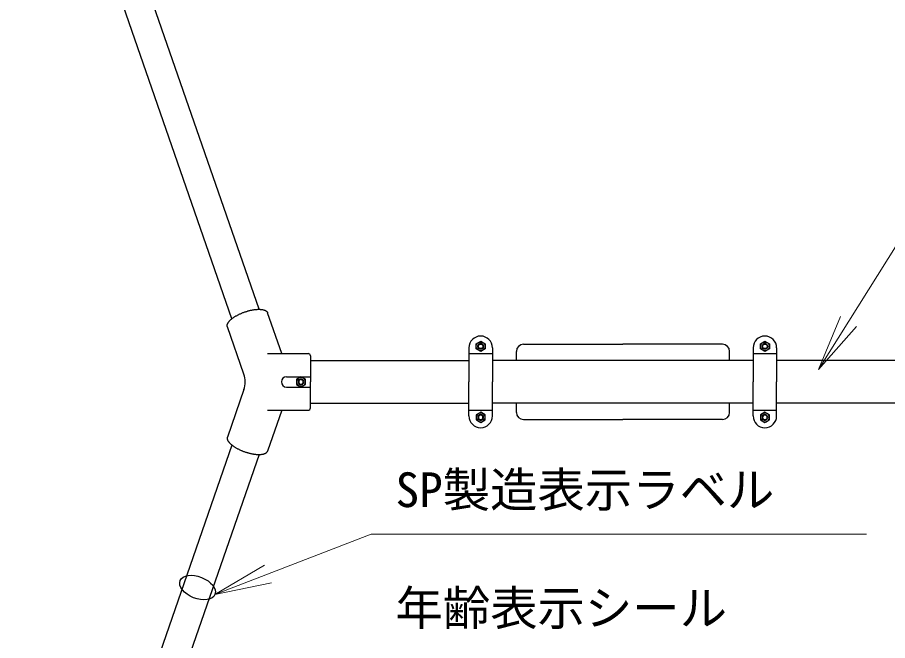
# Model space of a CAD drawing. Units: millimetres at full size, sheet at 1:40; details may follow other scales. Extents: x 600 to 16200, y 600 to 11280.
# Drawn here: x 1941 to 3778, y 8338 to 9654 of the extents above; entities that cross this region are included whole.
import ezdxf
from ezdxf.enums import TextEntityAlignment as Align

# ---------------------------------------------------------------- set-up
doc = ezdxf.new("R2010")
doc.units = ezdxf.units.MM
doc.header["$LTSCALE"] = 40
doc.layers.add('D-STR-HTXT\u3000旗上げ', color=7, linetype='Continuous', lineweight=13)
doc.layers.add('D-STR\u3000構造物外形線', color=1, linetype='Continuous', lineweight=25)
doc.styles.add('ＭＳ ゴシック', font='')
doc.styles.get('ＭＳ ゴシック').set_extended_font_data('MS Gothic')

# ---------------------------------------------------------------- blocks, each defined once
blk = doc.blocks.new('open_arrow')
at = {"color": 0, "linetype": 'Continuous', "lineweight": -2}
blk.add_lwpolyline([(7.5, 1.25), (0, 0), (7.5, -1.25)], dxfattribs=at)

msp = doc.modelspace()

# ---------------------------------------------------------------- linework, layer by layer
at = {"layer": 'D-STR-HTXT\u3000旗上げ'}
for points in [[(3631.8, 8910.15), (4073.43, 9613.24), (4089.43, 9613.24), (5241.72, 9613.24), (4665.57, 9613.24)], [(2357.78, 8435.14), (2687.47, 8562.16), (2703.47, 8562.16), (3733.42, 8562.16), (3218.44, 8562.16)]]:
    msp.add_lwpolyline(points, dxfattribs=at)
at = {"layer": 'D-STR\u3000構造物外形線'}
for p, q in [((2450.88, 9037.37), (1997.9, 10343.96)), ((2393.72, 9017.56), (1940.74, 10324.14)), ((2498.85, 8944.05), (2469.04, 9030.04)), ((2418.71, 8900.43), (2384, 9000.55)), ((2909.29, 8964.53), (2918.82, 8970)), ((2909.59, 8961.53), (2912.07, 8965.8)), ((2912.07, 8965.8), (2916.34, 8968.28)), ((2916.34, 8968.28), (2921.29, 8968.28)), ((2918.82, 8970), (2928.27, 8964.53)), ((2921.29, 8968.28), (2925.49, 8965.8)), ((2925.49, 8965.8), (2927.97, 8961.53)), ((3509.29, 8964.53), (3518.82, 8970)), ((3509.59, 8961.53), (3512.07, 8965.8)), ((3512.07, 8965.8), (3516.34, 8968.28)), ((3516.34, 8968.28), (3521.29, 8968.28)), ((3518.82, 8970), (3528.27, 8964.53)), ((3521.29, 8968.28), (3525.49, 8965.8)), ((3525.49, 8965.8), (3527.97, 8961.53)), ((2894.07, 8956.05), (2894.07, 8884.05)), ((2909.29, 8953.58), (2909.29, 8964.53)), ((2918.82, 8948.1), (2909.29, 8953.58)), ((2909.59, 8956.58), (2909.59, 8961.53)), ((2912.07, 8952.38), (2909.59, 8956.58)), ((2916.34, 8949.9), (2912.07, 8952.38)), ((2912.82, 8959.05), (2913.04, 8960.63)), ((2913.04, 8957.48), (2912.82, 8959.05)), ((2913.04, 8960.63), (2913.64, 8962.05)), ((2913.64, 8956.05), (2913.04, 8957.48)), ((2913.64, 8962.05), (2914.54, 8963.33)), ((2914.54, 8954.85), (2913.64, 8956.05)), ((2914.09, 8959.05), (2914.32, 8960.55)), ((2914.32, 8957.63), (2914.09, 8959.05)), ((2914.32, 8960.55), (2914.99, 8961.83)), ((2914.99, 8956.28), (2914.32, 8957.63)), ((2914.54, 8963.33), (2915.82, 8964.23)), ((2915.82, 8953.88), (2914.54, 8954.85)), ((2914.99, 8961.83), (2916.04, 8962.88)), ((2916.04, 8955.23), (2914.99, 8956.28)), ((2915.82, 8964.23), (2917.24, 8964.83)), ((2917.24, 8953.28), (2915.82, 8953.88)), ((2916.04, 8962.88), (2917.32, 8963.55)), ((2917.32, 8954.55), (2916.04, 8955.23)), ((2921.29, 8949.9), (2916.34, 8949.9)), ((2917.24, 8964.83), (2918.82, 8965.05)), ((2918.82, 8953.05), (2917.24, 8953.28)), ((2917.32, 8963.55), (2918.82, 8963.78)), ((2918.82, 8954.33), (2917.32, 8954.55)), ((2918.82, 8965.05), (2920.39, 8964.83)), ((2918.82, 8963.78), (2920.24, 8963.55)), ((2920.24, 8954.55), (2918.82, 8954.33)), ((2928.27, 8953.58), (2918.82, 8948.1)), ((2920.39, 8953.28), (2918.82, 8953.05)), ((2920.24, 8963.55), (2921.59, 8962.88)), ((2921.59, 8955.23), (2920.24, 8954.55)), ((2920.39, 8964.83), (2921.82, 8964.23)), ((2921.82, 8953.88), (2920.39, 8953.28)), ((2925.49, 8952.38), (2921.29, 8949.9)), ((2921.59, 8962.88), (2922.64, 8961.83)), ((2922.64, 8956.28), (2921.59, 8955.23)), ((2921.82, 8964.23), (2923.02, 8963.33)), ((2923.02, 8954.85), (2921.82, 8953.88)), ((2922.64, 8961.83), (2923.32, 8960.55)), ((2923.32, 8957.63), (2922.64, 8956.28)), ((2923.02, 8963.33), (2923.99, 8962.05)), ((2923.99, 8956.05), (2923.02, 8954.85)), ((2923.32, 8960.55), (2923.54, 8959.05)), ((2923.54, 8959.05), (2923.32, 8957.63)), ((2923.99, 8962.05), (2924.59, 8960.63)), ((2924.59, 8957.48), (2923.99, 8956.05)), ((2924.59, 8960.63), (2924.82, 8959.05)), ((2924.82, 8959.05), (2924.59, 8957.48)), ((2927.97, 8956.58), (2925.49, 8952.38)), ((2927.97, 8961.53), (2927.97, 8956.58)), ((2928.27, 8964.53), (2928.27, 8953.58)), ((2943.57, 8956.05), (2943.57, 8884.05)), ((2994.25, 8929.05), (2994.25, 8948.55)), ((3009.25, 8963.55), (3219.25, 8963.55)), ((3429.25, 8963.55), (3219.25, 8963.55)), ((3444.25, 8929.05), (3444.25, 8948.55)), ((3494.07, 8956.05), (3494.07, 8884.05)), ((3509.29, 8953.58), (3509.29, 8964.53)), ((3518.82, 8948.1), (3509.29, 8953.58)), ((3509.59, 8956.58), (3509.59, 8961.53)), ((3512.07, 8952.38), (3509.59, 8956.58)), ((3516.34, 8949.9), (3512.07, 8952.38)), ((3512.82, 8959.05), (3513.04, 8960.63)), ((3513.04, 8957.48), (3512.82, 8959.05)), ((3513.04, 8960.63), (3513.64, 8962.05)), ((3513.64, 8956.05), (3513.04, 8957.48)), ((3513.64, 8962.05), (3514.54, 8963.33)), ((3514.54, 8954.85), (3513.64, 8956.05)), ((3514.09, 8959.05), (3514.32, 8960.55)), ((3514.32, 8957.63), (3514.09, 8959.05)), ((3514.32, 8960.55), (3514.99, 8961.83)), ((3514.99, 8956.28), (3514.32, 8957.63)), ((3514.54, 8963.33), (3515.82, 8964.23)), ((3515.82, 8953.88), (3514.54, 8954.85)), ((3514.99, 8961.83), (3516.04, 8962.88)), ((3516.04, 8955.23), (3514.99, 8956.28)), ((3515.82, 8964.23), (3517.24, 8964.83)), ((3517.24, 8953.28), (3515.82, 8953.88)), ((3516.04, 8962.88), (3517.32, 8963.55)), ((3517.32, 8954.55), (3516.04, 8955.23)), ((3521.29, 8949.9), (3516.34, 8949.9)), ((3517.24, 8964.83), (3518.82, 8965.05)), ((3518.82, 8953.05), (3517.24, 8953.28)), ((3517.32, 8963.55), (3518.82, 8963.78)), ((3518.82, 8954.33), (3517.32, 8954.55)), ((3518.82, 8965.05), (3520.39, 8964.83)), ((3518.82, 8963.78), (3520.24, 8963.55)), ((3520.24, 8954.55), (3518.82, 8954.33)), ((3528.27, 8953.58), (3518.82, 8948.1)), ((3520.39, 8953.28), (3518.82, 8953.05)), ((3520.24, 8963.55), (3521.59, 8962.88)), ((3521.59, 8955.23), (3520.24, 8954.55)), ((3520.39, 8964.83), (3521.82, 8964.23)), ((3521.82, 8953.88), (3520.39, 8953.28)), ((3525.49, 8952.38), (3521.29, 8949.9)), ((3521.59, 8962.88), (3522.64, 8961.83)), ((3522.64, 8956.28), (3521.59, 8955.23)), ((3521.82, 8964.23), (3523.02, 8963.33)), ((3523.02, 8954.85), (3521.82, 8953.88)), ((3522.64, 8961.83), (3523.32, 8960.55)), ((3523.32, 8957.63), (3522.64, 8956.28)), ((3523.02, 8963.33), (3523.99, 8962.05)), ((3523.99, 8956.05), (3523.02, 8954.85)), ((3523.32, 8960.55), (3523.54, 8959.05)), ((3523.54, 8959.05), (3523.32, 8957.63)), ((3523.99, 8962.05), (3524.59, 8960.63)), ((3524.59, 8957.48), (3523.99, 8956.05)), ((3524.59, 8960.63), (3524.82, 8959.05)), ((3524.82, 8959.05), (3524.59, 8957.48)), ((3527.97, 8956.58), (3525.49, 8952.38)), ((3527.97, 8961.53), (3527.97, 8956.58)), ((3528.27, 8964.53), (3528.27, 8953.58)), ((3543.57, 8956.05), (3543.57, 8884.05)), ((2468.77, 8944.05), (2555.07, 8944.05)), ((2559.32, 8939.05), (2559.32, 8884.05)), ((2559.32, 8929.05), (2894.07, 8929.05)), ((2894.07, 8944.05), (2943.57, 8944.05)), ((3494.07, 8929.05), (2943.57, 8929.05)), ((3494.07, 8944.05), (3543.57, 8944.05)), ((3819.32, 8929.05), (3543.57, 8929.05)), ((2509.07, 8895.05), (2559.32, 8895.05)), ((2539.32, 8895), (2529.79, 8889.53)), ((2536.84, 8893.2), (2532.57, 8890.73)), ((2541.79, 8893.2), (2536.84, 8893.2)), ((2548.77, 8889.53), (2539.32, 8895)), ((2545.99, 8890.73), (2541.79, 8893.2)), ((2529.79, 8889.53), (2529.79, 8878.58)), ((2529.79, 8878.58), (2539.32, 8873.1)), ((2532.57, 8890.73), (2530.09, 8886.53)), ((2530.09, 8886.53), (2530.09, 8881.58)), ((2530.09, 8881.58), (2532.57, 8877.3)), ((2532.57, 8877.3), (2536.84, 8874.83)), ((2533.54, 8885.63), (2533.32, 8884.05)), ((2533.32, 8884.05), (2533.54, 8882.48)), ((2534.14, 8887.05), (2533.54, 8885.63)), ((2533.54, 8882.48), (2534.14, 8881.05)), ((2535.04, 8888.25), (2534.14, 8887.05)), ((2534.14, 8881.05), (2535.04, 8879.78)), ((2534.82, 8885.48), (2534.59, 8884.05)), ((2534.59, 8884.05), (2534.82, 8882.55)), ((2535.49, 8886.83), (2534.82, 8885.48)), ((2534.82, 8882.55), (2535.49, 8881.28)), ((2536.32, 8889.23), (2535.04, 8888.25)), ((2535.04, 8879.78), (2536.32, 8878.88)), ((2536.54, 8887.88), (2535.49, 8886.83)), ((2535.49, 8881.28), (2536.54, 8880.23)), ((2537.74, 8889.83), (2536.32, 8889.23)), ((2536.32, 8878.88), (2537.74, 8878.28)), ((2537.82, 8888.55), (2536.54, 8887.88)), ((2536.54, 8880.23), (2537.82, 8879.55)), ((2536.84, 8874.83), (2541.79, 8874.83)), ((2539.32, 8890.05), (2537.74, 8889.83)), ((2537.74, 8878.28), (2539.32, 8878.05)), ((2539.32, 8888.78), (2537.82, 8888.55)), ((2537.82, 8879.55), (2539.32, 8879.33)), ((2540.89, 8889.83), (2539.32, 8890.05)), ((2540.74, 8888.55), (2539.32, 8888.78)), ((2539.32, 8879.33), (2540.74, 8879.55)), ((2539.32, 8873.1), (2548.77, 8878.58)), ((2539.32, 8878.05), (2540.89, 8878.28)), ((2542.09, 8887.88), (2540.74, 8888.55)), ((2540.74, 8879.55), (2542.09, 8880.23)), ((2542.32, 8889.23), (2540.89, 8889.83)), ((2540.89, 8878.28), (2542.32, 8878.88)), ((2541.79, 8874.83), (2545.99, 8877.3)), ((2543.14, 8886.83), (2542.09, 8887.88)), ((2542.09, 8880.23), (2543.14, 8881.28)), ((2543.52, 8888.25), (2542.32, 8889.23)), ((2542.32, 8878.88), (2543.52, 8879.78)), ((2543.82, 8885.48), (2543.14, 8886.83)), ((2543.14, 8881.28), (2543.82, 8882.55)), ((2544.49, 8887.05), (2543.52, 8888.25)), ((2543.52, 8879.78), (2544.49, 8881.05)), ((2544.04, 8884.05), (2543.82, 8885.48)), ((2543.82, 8882.55), (2544.04, 8884.05)), ((2545.09, 8885.63), (2544.49, 8887.05)), ((2544.49, 8881.05), (2545.09, 8882.48)), ((2545.32, 8884.05), (2545.09, 8885.63)), ((2545.09, 8882.48), (2545.32, 8884.05)), ((2548.47, 8886.53), (2545.99, 8890.73)), ((2545.99, 8877.3), (2548.47, 8881.58)), ((2548.47, 8881.58), (2548.47, 8886.53)), ((2548.77, 8878.58), (2548.77, 8889.53)), ((2559.32, 8829.05), (2559.32, 8884.05)), ((2894.07, 8812.05), (2894.07, 8884.05)), ((2943.57, 8812.05), (2943.57, 8884.05)), ((3494.07, 8812.05), (3494.07, 8884.05)), ((3543.57, 8812.05), (3543.57, 8884.05)), ((2418.71, 8867.67), (2384, 8767.55)), ((2509.07, 8873.05), (2559.32, 8873.05)), ((2559.32, 8839.05), (2894.07, 8839.05)), ((3494.07, 8839.05), (2943.57, 8839.05)), ((2994.25, 8819.55), (2994.25, 8839.05)), ((3444.25, 8819.55), (3444.25, 8839.05)), ((3819.32, 8839.05), (3543.57, 8839.05)), ((2468.77, 8824.05), (2555.07, 8824.05)), ((2498.85, 8824.05), (2469.04, 8738.07)), ((2894.07, 8824.05), (2943.57, 8824.05)), ((2918.82, 8820), (2909.29, 8814.53)), ((2928.27, 8814.53), (2918.82, 8820)), ((3494.07, 8824.05), (3543.57, 8824.05)), ((3518.82, 8820), (3509.29, 8814.53)), ((3528.27, 8814.53), (3518.82, 8820)), ((2909.29, 8814.53), (2909.29, 8803.58)), ((2909.29, 8803.58), (2918.82, 8798.1)), ((2912.07, 8815.73), (2909.59, 8811.53)), ((2909.59, 8811.53), (2909.59, 8806.58)), ((2909.59, 8806.58), (2912.07, 8802.3)), ((2916.34, 8818.2), (2912.07, 8815.73)), ((2912.07, 8802.3), (2916.34, 8799.83)), ((2913.04, 8810.63), (2912.82, 8809.05)), ((2912.82, 8809.05), (2913.04, 8807.48)), ((2913.64, 8812.05), (2913.04, 8810.63)), ((2913.04, 8807.48), (2913.64, 8806.05)), ((2914.54, 8813.25), (2913.64, 8812.05)), ((2913.64, 8806.05), (2914.54, 8804.78)), ((2914.32, 8810.48), (2914.09, 8809.05)), ((2914.09, 8809.05), (2914.32, 8807.55)), ((2914.99, 8811.83), (2914.32, 8810.48)), ((2914.32, 8807.55), (2914.99, 8806.28)), ((2915.82, 8814.23), (2914.54, 8813.25)), ((2914.54, 8804.78), (2915.82, 8803.88)), ((2916.04, 8812.88), (2914.99, 8811.83)), ((2914.99, 8806.28), (2916.04, 8805.23)), ((2917.24, 8814.83), (2915.82, 8814.23)), ((2915.82, 8803.88), (2917.24, 8803.28)), ((2917.32, 8813.55), (2916.04, 8812.88)), ((2916.04, 8805.23), (2917.32, 8804.55)), ((2921.29, 8818.2), (2916.34, 8818.2)), ((2918.82, 8815.05), (2917.24, 8814.83)), ((2917.24, 8803.28), (2918.82, 8803.05)), ((2918.82, 8813.78), (2917.32, 8813.55)), ((2917.32, 8804.55), (2918.82, 8804.33)), ((2920.39, 8814.83), (2918.82, 8815.05)), ((2920.24, 8813.55), (2918.82, 8813.78)), ((2918.82, 8804.33), (2920.24, 8804.55)), ((2918.82, 8798.1), (2928.27, 8803.58)), ((2918.82, 8803.05), (2920.39, 8803.28)), ((2921.59, 8812.88), (2920.24, 8813.55)), ((2920.24, 8804.55), (2921.59, 8805.23)), ((2921.82, 8814.23), (2920.39, 8814.83)), ((2920.39, 8803.28), (2921.82, 8803.88)), ((2925.49, 8815.73), (2921.29, 8818.2)), ((2921.29, 8799.83), (2925.49, 8802.3)), ((2922.64, 8811.83), (2921.59, 8812.88)), ((2921.59, 8805.23), (2922.64, 8806.28)), ((2923.02, 8813.25), (2921.82, 8814.23)), ((2921.82, 8803.88), (2923.02, 8804.78)), ((2923.32, 8810.48), (2922.64, 8811.83)), ((2922.64, 8806.28), (2923.32, 8807.55)), ((2923.99, 8812.05), (2923.02, 8813.25)), ((2923.02, 8804.78), (2923.99, 8806.05)), ((2923.54, 8809.05), (2923.32, 8810.48)), ((2923.32, 8807.55), (2923.54, 8809.05)), ((2924.59, 8810.63), (2923.99, 8812.05)), ((2923.99, 8806.05), (2924.59, 8807.48)), ((2924.82, 8809.05), (2924.59, 8810.63)), ((2924.59, 8807.48), (2924.82, 8809.05)), ((2927.97, 8811.53), (2925.49, 8815.73)), ((2925.49, 8802.3), (2927.97, 8806.58)), ((2927.97, 8806.58), (2927.97, 8811.53)), ((2928.27, 8803.58), (2928.27, 8814.53)), ((3009.25, 8804.55), (3219.25, 8804.55)), ((3429.25, 8804.55), (3219.25, 8804.55)), ((3509.29, 8814.53), (3509.29, 8803.58)), ((3509.29, 8803.58), (3518.82, 8798.1)), ((3512.07, 8815.73), (3509.59, 8811.53)), ((3509.59, 8811.53), (3509.59, 8806.58)), ((3509.59, 8806.58), (3512.07, 8802.3)), ((3516.34, 8818.2), (3512.07, 8815.73)), ((3512.07, 8802.3), (3516.34, 8799.83)), ((3513.04, 8810.63), (3512.82, 8809.05)), ((3512.82, 8809.05), (3513.04, 8807.48)), ((3513.64, 8812.05), (3513.04, 8810.63)), ((3513.04, 8807.48), (3513.64, 8806.05)), ((3514.54, 8813.25), (3513.64, 8812.05)), ((3513.64, 8806.05), (3514.54, 8804.78)), ((3514.32, 8810.48), (3514.09, 8809.05)), ((3514.09, 8809.05), (3514.32, 8807.55)), ((3514.99, 8811.83), (3514.32, 8810.48)), ((3514.32, 8807.55), (3514.99, 8806.28)), ((3515.82, 8814.23), (3514.54, 8813.25)), ((3514.54, 8804.78), (3515.82, 8803.88)), ((3516.04, 8812.88), (3514.99, 8811.83)), ((3514.99, 8806.28), (3516.04, 8805.23)), ((3517.24, 8814.83), (3515.82, 8814.23)), ((3515.82, 8803.88), (3517.24, 8803.28)), ((3517.32, 8813.55), (3516.04, 8812.88)), ((3516.04, 8805.23), (3517.32, 8804.55)), ((3521.29, 8818.2), (3516.34, 8818.2)), ((3518.82, 8815.05), (3517.24, 8814.83)), ((3517.24, 8803.28), (3518.82, 8803.05)), ((3518.82, 8813.78), (3517.32, 8813.55)), ((3517.32, 8804.55), (3518.82, 8804.33)), ((3520.39, 8814.83), (3518.82, 8815.05)), ((3520.24, 8813.55), (3518.82, 8813.78)), ((3518.82, 8804.33), (3520.24, 8804.55)), ((3518.82, 8798.1), (3528.27, 8803.58)), ((3518.82, 8803.05), (3520.39, 8803.28)), ((3521.59, 8812.88), (3520.24, 8813.55)), ((3520.24, 8804.55), (3521.59, 8805.23)), ((3521.82, 8814.23), (3520.39, 8814.83)), ((3520.39, 8803.28), (3521.82, 8803.88)), ((3525.49, 8815.73), (3521.29, 8818.2)), ((3521.29, 8799.83), (3525.49, 8802.3)), ((3522.64, 8811.83), (3521.59, 8812.88)), ((3521.59, 8805.23), (3522.64, 8806.28)), ((3523.02, 8813.25), (3521.82, 8814.23)), ((3521.82, 8803.88), (3523.02, 8804.78)), ((3523.32, 8810.48), (3522.64, 8811.83)), ((3522.64, 8806.28), (3523.32, 8807.55)), ((3523.99, 8812.05), (3523.02, 8813.25)), ((3523.02, 8804.78), (3523.99, 8806.05)), ((3523.54, 8809.05), (3523.32, 8810.48)), ((3523.32, 8807.55), (3523.54, 8809.05)), ((3524.59, 8810.63), (3523.99, 8812.05)), ((3523.99, 8806.05), (3524.59, 8807.48)), ((3524.82, 8809.05), (3524.59, 8810.63)), ((3524.59, 8807.48), (3524.82, 8809.05)), ((3527.97, 8811.53), (3525.49, 8815.73)), ((3525.49, 8802.3), (3527.97, 8806.58)), ((3527.97, 8806.58), (3527.97, 8811.53)), ((3528.27, 8803.58), (3528.27, 8814.53)), ((2916.34, 8799.83), (2921.29, 8799.83)), ((3516.34, 8799.83), (3521.29, 8799.83)), ((2393.72, 8750.55), (1940.74, 7443.96)), ((2450.88, 8730.73), (1997.9, 7424.14))]:
    msp.add_line(p, q, dxfattribs=at)
for points in [[(2384, 9000.55), (2383.84, 9001.08), (2383.73, 9001.62), (2383.65, 9002.17), (2383.62, 9002.73), (2383.63, 9003.31), (2383.69, 9003.9), (2383.78, 9004.5), (2383.92, 9005.11), (2384.1, 9005.73), (2384.32, 9006.36), (2384.59, 9007), (2384.89, 9007.64), (2385.24, 9008.3), (2385.62, 9008.96), (2386.05, 9009.63), (2386.52, 9010.3), (2387.02, 9010.98), (2387.57, 9011.66), (2388.15, 9012.35), (2388.77, 9013.03), (2389.43, 9013.73), (2390.13, 9014.42), (2390.86, 9015.11), (2391.62, 9015.81), (2392.42, 9016.5), (2393.26, 9017.19), (2394.13, 9017.88), (2395.03, 9018.57), (2395.96, 9019.25), (2396.92, 9019.93), (2397.91, 9020.61), (2398.92, 9021.28), (2399.97, 9021.94), (2401.04, 9022.6), (2402.14, 9023.25), (2403.26, 9023.9), (2404.4, 9024.53), (2405.57, 9025.16), (2406.75, 9025.77), (2407.96, 9026.38), (2409.18, 9026.97), (2410.42, 9027.56), (2411.68, 9028.13), (2412.95, 9028.68), (2414.24, 9029.23), (2415.54, 9029.76), (2416.84, 9030.28), (2418.16, 9030.78), (2419.49, 9031.27), (2420.82, 9031.74), (2422.16, 9032.19), (2423.5, 9032.63), (2424.85, 9033.05), (2426.19, 9033.46), (2427.54, 9033.84), (2428.89, 9034.21), (2430.23, 9034.56), (2431.57, 9034.89), (2432.91, 9035.2), (2434.24, 9035.49), (2435.56, 9035.76), (2436.87, 9036.01), (2438.17, 9036.24), (2439.46, 9036.45), (2440.74, 9036.64), (2442.01, 9036.81), (2443.26, 9036.95), (2444.49, 9037.08), (2445.7, 9037.18), (2446.9, 9037.26), (2448.07, 9037.32), (2449.23, 9037.36), (2450.36, 9037.38), (2451.47, 9037.37), (2452.55, 9037.35), (2453.61, 9037.3), (2454.64, 9037.23), (2455.65, 9037.13), (2456.62, 9037.02), (2457.57, 9036.89), (2458.48, 9036.73), (2459.36, 9036.55), (2460.21, 9036.35), (2461.03, 9036.13), (2461.81, 9035.89), (2462.56, 9035.63), (2463.28, 9035.35), (2463.95, 9035.05), (2464.59, 9034.73), (2465.19, 9034.4), (2465.76, 9034.04), (2466.28, 9033.66), (2466.77, 9033.27), (2467.22, 9032.86), (2467.62, 9032.43), (2467.99, 9031.98), (2468.31, 9031.52), (2468.6, 9031.04), (2468.84, 9030.54), (2469.04, 9030.04)], [(2384, 8767.55), (2383.84, 8767.03), (2383.73, 8766.49), (2383.65, 8765.94), (2383.62, 8765.37), (2383.63, 8764.8), (2383.69, 8764.21), (2383.78, 8763.61), (2383.92, 8763), (2384.1, 8762.38), (2384.32, 8761.75), (2384.59, 8761.11), (2384.89, 8760.46), (2385.24, 8759.81), (2385.62, 8759.15), (2386.05, 8758.48), (2386.52, 8757.81), (2387.02, 8757.13), (2387.57, 8756.44), (2388.15, 8755.76), (2388.77, 8755.07), (2389.43, 8754.38), (2390.13, 8753.69), (2390.86, 8752.99), (2391.62, 8752.3), (2392.42, 8751.61), (2393.26, 8750.91), (2394.13, 8750.22), (2395.03, 8749.54), (2395.96, 8748.85), (2396.92, 8748.17), (2397.91, 8747.5), (2398.92, 8746.82), (2399.97, 8746.16), (2401.04, 8745.5), (2402.14, 8744.85), (2403.26, 8744.21), (2404.4, 8743.57), (2405.57, 8742.95), (2406.75, 8742.33), (2407.96, 8741.73), (2409.18, 8741.13), (2410.42, 8740.55), (2411.68, 8739.98), (2412.95, 8739.42), (2414.24, 8738.87), (2415.54, 8738.34), (2416.84, 8737.83), (2418.16, 8737.32), (2419.49, 8736.84), (2420.82, 8736.37), (2422.16, 8735.91), (2423.5, 8735.47), (2424.85, 8735.05), (2426.19, 8734.65), (2427.54, 8734.26), (2428.89, 8733.9), (2430.23, 8733.55), (2431.57, 8733.22), (2432.91, 8732.91), (2434.24, 8732.62), (2435.56, 8732.35), (2436.87, 8732.09), (2438.17, 8731.86), (2439.46, 8731.66), (2440.74, 8731.47), (2442.01, 8731.3), (2443.26, 8731.15), (2444.49, 8731.03), (2445.7, 8730.92), (2446.9, 8730.84), (2448.07, 8730.78), (2449.23, 8730.74), (2450.36, 8730.73), (2451.47, 8730.73), (2452.55, 8730.76), (2453.61, 8730.81), (2454.64, 8730.88), (2455.65, 8730.97), (2456.62, 8731.08), (2457.57, 8731.22), (2458.48, 8731.38), (2459.36, 8731.55), (2460.21, 8731.75), (2461.03, 8731.97), (2461.81, 8732.21), (2462.56, 8732.47), (2463.28, 8732.75), (2463.95, 8733.05), (2464.59, 8733.37), (2465.19, 8733.71), (2465.76, 8734.07), (2466.28, 8734.44), (2466.77, 8734.84), (2467.22, 8735.25), (2467.62, 8735.68), (2467.99, 8736.12), (2468.31, 8736.59), (2468.6, 8737.07), (2468.84, 8737.56), (2469.04, 8738.07)]]:
    msp.add_lwpolyline(points, dxfattribs=at)
for centre, radius, start, end in [((2918.82, 8956.05), 24.75, 0, 180), ((3518.82, 8956.05), 24.75, 0, 180), ((3009.25, 8948.55), 15, 90, 180), ((3429.25, 8948.55), 15, 0, 90), ((2554.32, 8939.05), 5, 0, 90), ((2371.47, 8884.05), 50, 340.87894, 19.12106), ((2509.07, 8884.05), 11, 90, 270), ((2554.32, 8829.05), 5, 270, 0), ((3009.25, 8819.55), 15, 180, 270), ((3429.25, 8819.55), 15, 270, 0), ((2918.82, 8812.05), 24.75, 180, 0), ((3518.82, 8812.05), 24.75, 180, 0)]:
    msp.add_arc(centre, radius, start, end, dxfattribs=at)
msp.add_ellipse((2321.06, 8449.69), major_axis=(-36.72, 14.55), ratio=0.582278, dxfattribs=at)

# ---------------------------------------------------------------- block references
at = {"layer": 'D-STR-HTXT\u3000旗上げ', "xscale": 16, "yscale": 16}
for p, rotation in [((3631.8, 8910.15), 57.9), ((2357.78, 8435.14), 21.1)]:
    msp.add_blockref('open_arrow', p, dxfattribs=dict(at, rotation=rotation))

# ---------------------------------------------------------------- texts
at = {"layer": 'D-STR-HTXT\u3000旗上げ', "style": 'ＭＳ ゴシック'}
for s, p in [('SP製造表示ラベル', (2738.98, 8597.67)), ('年齢表示シール', (2738.98, 8347.85))]:
    msp.add_text(s, height=73.31, dxfattribs=at).set_placement(p, align=Align.BOTTOM_LEFT)

doc.saveas('drawing.dxf')
